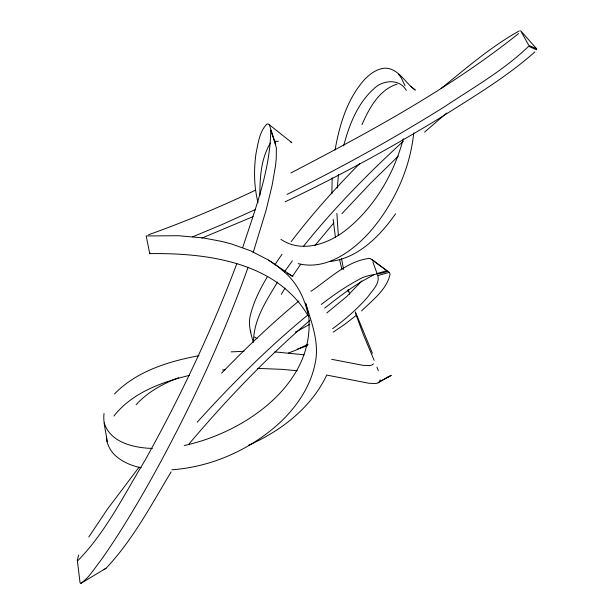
<?xml version="1.0" encoding="UTF-8"?>
<svg xmlns="http://www.w3.org/2000/svg" width="614" height="614" viewBox="0 0 614 614"><rect width="100%" height="100%" fill="white"/><g stroke="black" fill="none" stroke-linecap="round" stroke-linejoin="round"><path stroke-width="0.92" d="M253.498 341.507C253.743 319.526 266.553 300.177 277.597 282.026M332.166 177.761L331.867 193.809M104.027 413.468C102.899 422.977 106.322 432.325 107.074 441.758C108.31 446.754 111.042 451.213 114.611 454.89C121.894 461.805 131.48 465.803 141.22 467.799M337.263 188.084L338.467 174.606M413.744 132.908C409.968 169.464 393.727 204.393 369.72 232.054C352.091 251.587 325.942 270.674 298.189 263.613M171.099 471.913C151.19 505.023 132.785 540.013 106.068 568.265L80.948 583.3L80.066 582.863L77.287 560.068L78.745 554.972M335.091 150.069C339.388 125.049 347.087 99.314 364.171 79.904C369.666 74.171 376.512 68.891 384.694 68.177C398.486 67.916 405.263 83.258 415.325 90.074L410.789 86.336M403.306 138.703C394.365 172.649 375.968 204.677 349.074 227.525C330.992 243.021 302.671 254.158 280.936 239.337M343.663 145.856C349.113 125.072 357.356 103.674 373.673 88.946C382.461 79.927 399.43 78.231 406.338 90.373M253.106 252.776L266.108 210.218L272.071 185.543L275.448 166.225L276.254 158.642L276.346 147.652L270.774 130.13C270.191 170.623 255.125 209.336 242.76 247.388M248.002 267.52C221.378 342.067 187.615 413.974 149.033 483.049C133.906 509.674 118.149 535.999 100.389 560.973C94.241 568.587 89.16 577.705 80.948 583.3M236.881 263.521C211.423 331.314 180.309 396.936 145.096 460.201C124.335 494.232 106.199 531.678 78.139 560.352L77.287 560.068M326.425 375.016L369.252 383.305L375.906 383.489L378.063 382.86L379.46 381.678L380.135 379.905M362.007 124.627C369.144 108.356 378.938 89.836 397.058 84.133M326.364 375.868C310.822 408.118 280.775 431.02 248.624 445.242M267.481 276.569C260.405 288.519 253.904 301.044 250.55 314.606C247.849 323.969 250.758 333.41 253.367 342.412M281.319 294.382L284.996 288.127M88.761 537.035L107.58 508.937L139.109 467.124M274.803 264.841L282.049 254.196M292.241 276.599L300.438 264.657M270.452 143.001C260.965 158.519 259.829 177.715 259.875 195.475M287.252 273.299L292.84 276.492L268.556 260.106L250.635 250.804L231.662 244.019L222.114 241.494L203.51 237.971L178.559 235.722L146.186 235.953L149.747 253.628C206.987 252.83 277.067 261.856 308.504 316.502C305.158 299.494 297.706 283.422 284.359 272.01L292.41 260.75M395.554 213.81C379.905 236.098 358.123 258.425 329.68 261.541M291.189 241.632C312.181 214.017 335.421 188.176 359.773 163.493M303.539 246.237L304.659 244.802C334.622 207.639 368.131 173.463 403.306 141.251M314.898 245.592L333.878 222.775M113.897 416.069C132.064 392.791 161.528 382.169 189.289 375.415M188.46 444.605C225.921 400.359 266.023 358.177 310.001 320.339M361.846 280.928L346.826 296.462L326.778 312.948M341.906 213.703L370.48 183.302L398.24 156.179M197.171 422.248C231.585 384.218 267.919 347.754 307.606 315.205M136.17 404.71C147.506 392.085 162.817 383.804 178.474 377.756M221.585 373.174C246.122 347.831 271.726 323.471 298.911 300.967M114.419 394.034C136.546 371.163 168.497 361.423 198.959 355.683M534.94 51.86C506.166 77.433 472.749 97.158 440.361 117.727C390.105 148.327 338.337 176.448 285.226 201.768M149.747 253.628L150.323 253.106M518.592 33.563C448.918 89.183 369.766 131.841 290.936 172.918M424.581 132.102L446.616 113.053M361.516 310.953C372.314 300.254 386.797 289.762 390.082 274.151L389.314 272.37L371.769 259.338M378.063 382.86L391.256 375.292L379.46 381.678M441.075 88.485C466.241 68.215 490.931 46.649 519.29 30.907M373.45 363.849L372.061 364.977L369.927 365.576L363.342 365.391L331.69 359.32M324.676 308.167C340.156 295.925 355.936 283.653 373.757 274.98M356.542 315.182L344.37 324.606L333.149 332.159M321.237 304.444C332.972 295.472 345.099 286.899 358.162 279.953C367.134 274.128 377.84 274.98 387.541 271.396L369.927 258.317C347.094 260.781 329.273 279.017 310.93 291.328M332.634 328.674C345.498 319.211 357.663 308.681 368.093 296.554C372.168 290.514 380.005 283.745 377.856 275.755M104.058 569.485L106.068 568.265M309.794 324.276L297.698 331.007M308.121 344.216L295.319 350.41L288.503 352.996M287.076 194.377C340.847 167.883 393.321 138.718 444.168 106.959C472.926 87.802 503.641 70.418 528.631 46.334L536.59 49.826M255.455 190.21C220.549 206.772 184.914 221.838 148.496 234.763M255.616 209.443L221.032 225.008L192.719 236.804M295.365 332.097L296.923 331.368M253.029 216.65L201.891 238.086M307.637 345.651L297.283 349.22M377.004 273.529L384.763 271.288L387.541 271.396M387.841 377.027L389.921 376.428M377.656 275.64L389.314 272.37M184.208 445.495C243.451 432.931 314.683 384.978 308.788 316.862M222.498 370.004L225.238 369.72M231.209 351.883L244.011 351.292M171.805 469.81C212.221 466.863 251.318 449.256 280.92 421.688C297.145 406.046 310.385 386.459 314.997 364.125C319.84 343.234 311.666 322.764 305.588 303.124L308.136 312.165M257.573 368.377L282.141 369.344L297.329 370.779M152.341 448.443C134.19 447.867 110.144 442.725 104.234 422.823M274.481 141.22L278.28 141.366M274.719 351.891L304.03 354.769M254.434 337.009L257.066 338.606M290.614 141.819L291.865 142.663L269.27 124.719L268.049 123.905L266.622 124.281C259.3 132.025 258.095 143.553 256 153.569C253.72 169.809 253.943 186.579 258.034 202.52M268.556 260.106L276.791 265.732L284.359 272.01M398.593 74.24L401.287 77.917L405.04 85.753M250.274 330.509L250.942 331.974M269.27 124.719L275.74 144.198L274.78 142.057M374.141 360.349L363.135 334.108L355.26 312.526M355.383 311.912L372.399 353.227M376.958 367.172L378.316 370.71M372.905 262.04L377.242 274.044M347.762 290.031L348.291 291.765M348.376 289.701L349.65 294.298M341.944 269.546L339.565 259.492M343.571 269.423L341.514 258.586M335.428 237.342L333.141 219.221M106.475 436.922L107.074 441.758M338.337 235.599L336.879 213.426M536.713 48.844L528.808 45.344L520.588 30.7L536.713 48.844"/></g></svg>
